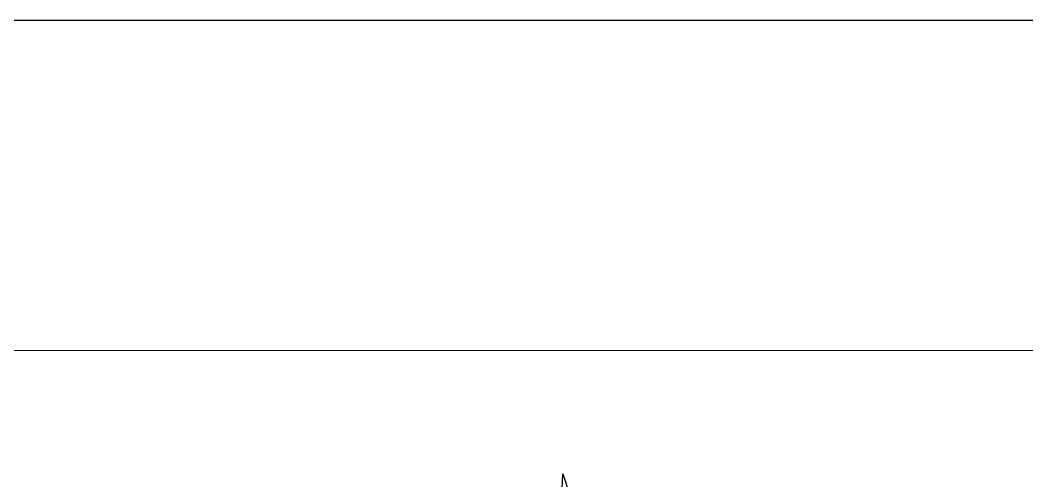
# Model space of a CAD drawing. Header units: metres. Extents: x -22.5 to 67.5, y 0 to 64.7.
# Drawn here: x 19.402 to 20.012, y 54.696 to 54.975 of the extents above; entities that cross this region are included whole.
import ezdxf

# ---------------------------------------------------------------- set-up
doc = ezdxf.new("R2010")
doc.units = ezdxf.units.M
doc.layers.add('XREF PB NEURO-ONCOLOGIA$0$MUROS DE TABLAROCA', color=150, linetype='Continuous', lineweight=13)
doc.layers.add('XREF PB NEURO-ONCOLOGIA$0$NOVIDESA', color=11, linetype='Continuous')

# ---------------------------------------------------------------- blocks, each defined once
blk = doc.blocks.new('XREF PB NEURO-ONCOLOGIA$0$PLANTA CIRCULAR-02')
at = {"color": 72}
for p, q in [((0.2163, 0.3323), (0.2175, 0.3582)), ((0.2175, 0.3582), (0.2256, 0.334))]:
    blk.add_line(p, q, dxfattribs=at)
blk = doc.blocks.new('XREF PB NEURO-ONCOLOGIA')
at = {"layer": 'XREF PB NEURO-ONCOLOGIA$0$MUROS DE TABLAROCA'}
blk.add_lwpolyline([(21.20168, 24.27617), (21.30168, 24.27617), (21.30171, 25.96599), (21.20171, 25.96599)], close=True, dxfattribs=at)
at = {"layer": 'XREF PB NEURO-ONCOLOGIA$0$NOVIDESA', "elevation": 0}
blk.add_lwpolyline([(16.20166, 26.06618), (21.50169, 26.06618), (21.50168, 21.87617)], dxfattribs=at)
at = {"color": 2, "xscale": 0.5320720665645394, "yscale": 0.5320720665645394, "zscale": 0.5320720665645394, "rotation": 269.9999999999999}
blk.add_blockref('XREF PB NEURO-ONCOLOGIA$0$PLANTA CIRCULAR-02', (21.03623, 25.64834, 0), dxfattribs=at)

msp = doc.modelspace()

# ---------------------------------------------------------------- block references
at = {"rotation": 90}
msp.add_blockref('XREF PB NEURO-ONCOLOGIA', (45.26344, 33.47338), dxfattribs=at)

doc.saveas('drawing.dxf')
